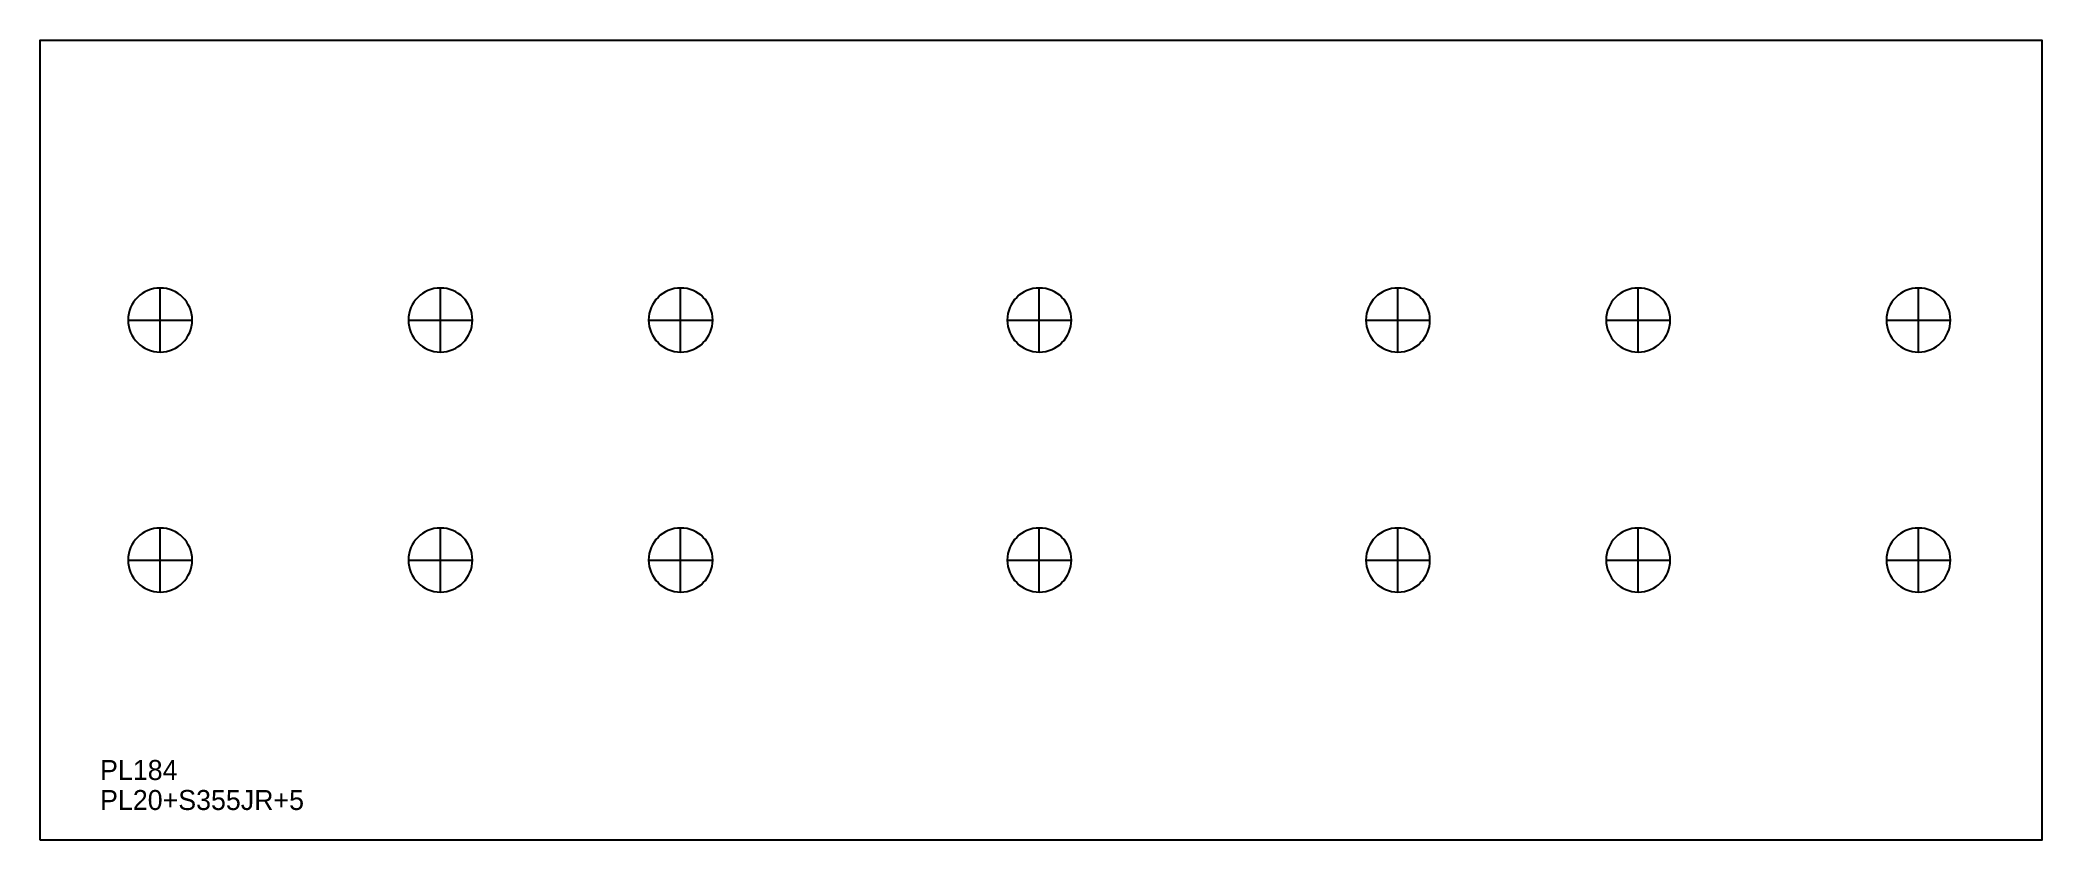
# Model space of a CAD drawing. Extents: x 0 to 1000, y 0 to 400.
import ezdxf

# ---------------------------------------------------------------- set-up
doc = ezdxf.new("R2010")
doc.units = 0
for name, color, linetype in [('30', 7, 'CONTINUOUS'), ('CUT', 7, 'CONTINUOUS'), ('SCRIBE', 3, 'CONTINUOUS'), ('TEXT', 7, 'CONTINUOUS')]:
    doc.layers.add(name, color=color, linetype=linetype)

msp = doc.modelspace()

# ---------------------------------------------------------------- linework, layer by layer
at = {"layer": '30', "color": 7, "linetype": 'CONTINUOUS'}
for p, q in [((60, 244), (60, 276)), ((200, 244), (200, 276)), ((320, 244), (320, 276)), ((499.16, 244), (499.16, 276)), ((678.31, 244), (678.31, 276)), ((798.31, 244), (798.31, 276)), ((938.31, 244), (938.31, 276)), ((44, 260), (76, 260)), ((184, 260), (216, 260)), ((304, 260), (336, 260)), ((483.16, 260), (515.16, 260)), ((662.31, 260), (694.31, 260)), ((782.31, 260), (814.31, 260)), ((922.31, 260), (954.31, 260)), ((60, 124), (60, 156)), ((200, 124), (200, 156)), ((320, 124), (320, 156)), ((499.16, 124), (499.16, 156)), ((678.31, 124), (678.31, 156)), ((798.31, 124), (798.31, 156)), ((938.31, 124), (938.31, 156)), ((44, 140), (76, 140)), ((184, 140), (216, 140)), ((304, 140), (336, 140)), ((483.16, 140), (515.16, 140)), ((662.31, 140), (694.31, 140)), ((782.31, 140), (814.31, 140)), ((922.31, 140), (954.31, 140))]:
    msp.add_line(p, q, dxfattribs=at)
for points in [[(60, 276, 1), (60, 244, 1)], [(200, 276, 1), (200, 244, 1)], [(320, 276, 1), (320, 244, 1)], [(499.16, 276, 1), (499.16, 244, 1)], [(678.31, 276, 1), (678.31, 244, 1)], [(798.31, 276, 1), (798.31, 244, 1)], [(938.31, 276, 1), (938.31, 244, 1)], [(60, 156, 1), (60, 124, 1)], [(200, 156, 1), (200, 124, 1)], [(320, 156, 1), (320, 124, 1)], [(499.16, 156, 1), (499.16, 124, 1)], [(678.31, 156, 1), (678.31, 124, 1)], [(798.31, 156, 1), (798.31, 124, 1)], [(938.31, 156, 1), (938.31, 124, 1)]]:
    msp.add_lwpolyline(points, format="xyb", close=True, dxfattribs=at)
at = {"layer": 'CUT', "color": 7, "linetype": 'CONTINUOUS'}
msp.add_lwpolyline([(0, 0), (0, 400), (1000, 400), (1000, 0)], close=True, dxfattribs=at)

# ---------------------------------------------------------------- texts
at = {"layer": 'SCRIBE', "color": 3}
msp.add_text('PL184', height=10, dxfattribs=at).set_placement((30, 30))
at = {"layer": 'TEXT', "color": 7}
msp.add_text('PL20+S355JR+5', height=10, dxfattribs=at).set_placement((30, 15))

doc.saveas('drawing.dxf')
